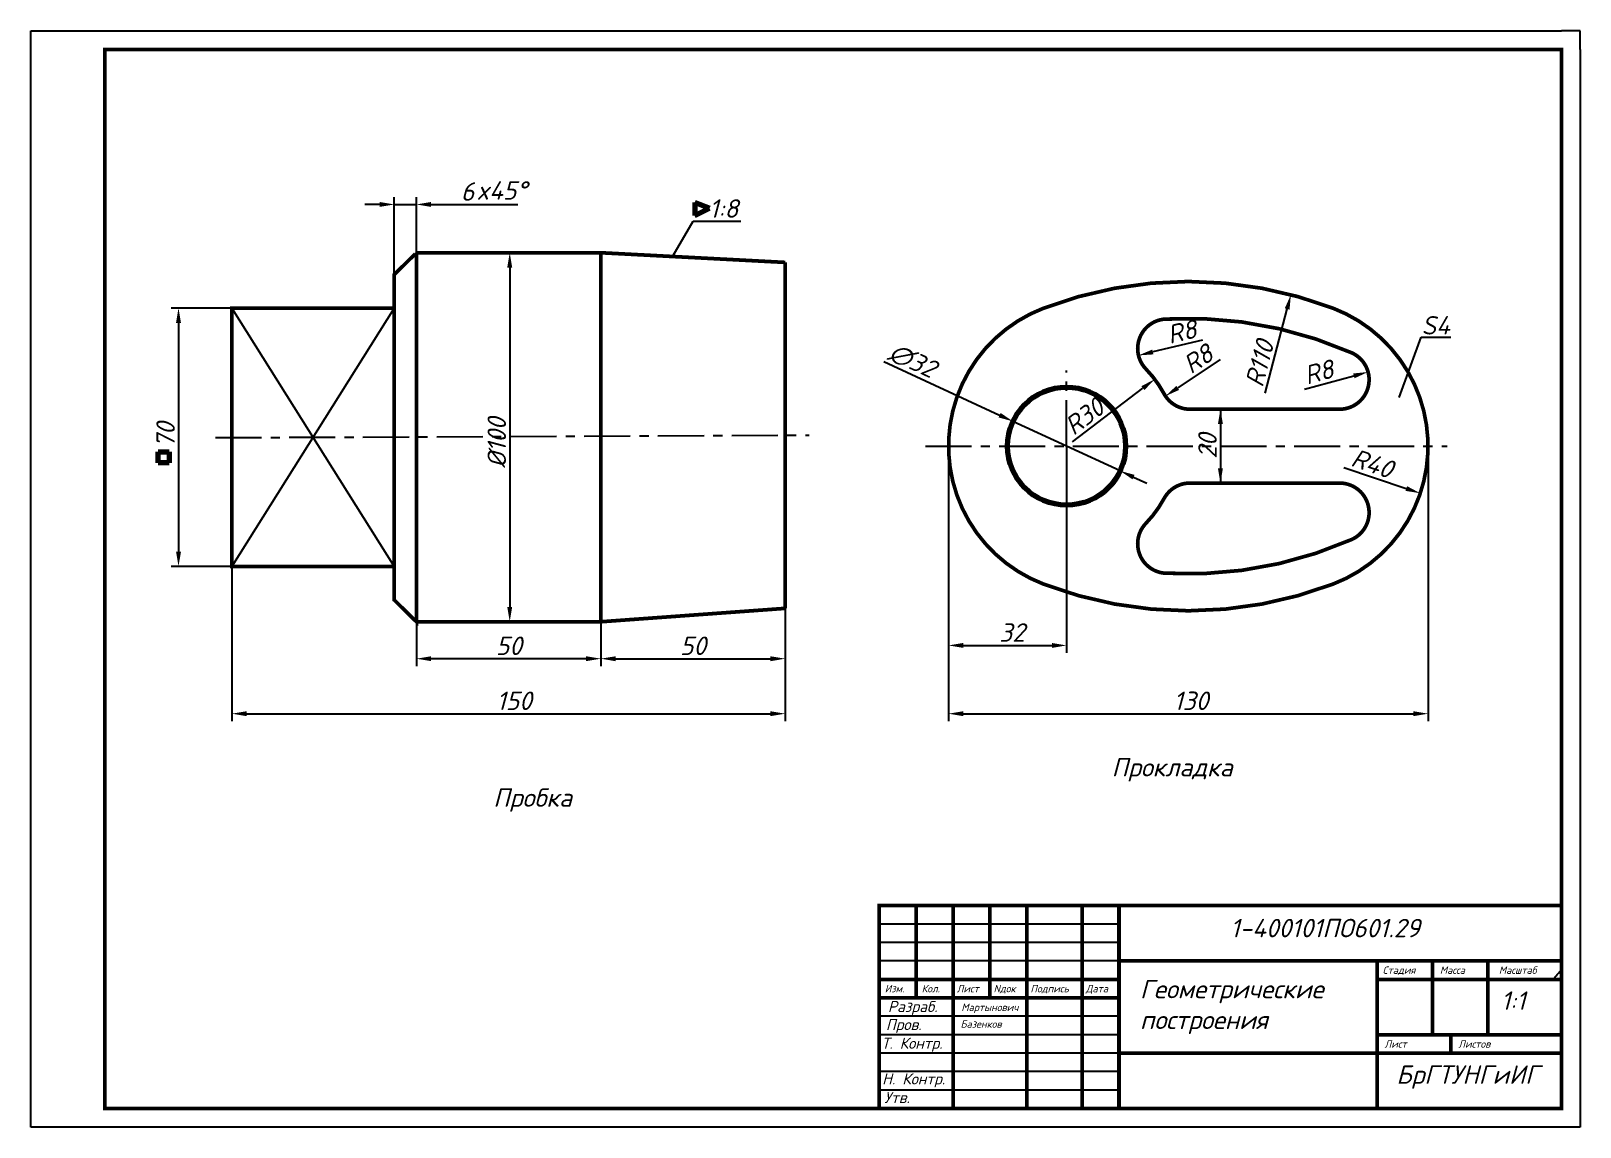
# Model space of a CAD drawing. Extents: x 0 to 420, y 0 to 297.
import ezdxf
from ezdxf import colors
from ezdxf.entities.mleader import LeaderData, LeaderLine
from ezdxf.math import Vec2, Vec3

# ---------------------------------------------------------------- set-up
doc = ezdxf.new("R2010")
doc.units = 0
doc.header["$LTSCALE"] = 10
doc.header["$MEASUREMENT"] = 0
doc.linetypes.add('CENTER', pattern=[2, 1.25, -0.25, 0.25, -0.25])
doc.layers.get('0').update_dxf_attribs({"linetype": 'CONTINUOUS'})
doc.layers.get('DEFPOINTS').update_dxf_attribs({"linetype": 'CONTINUOUS'})
doc.styles.get("Standard").update_dxf_attribs({"font": 'isocpeur.ttf', "oblique": 15, "height": 5})
doc.styles.add('Standart 2', font='isocpeur.ttf', dxfattribs={"oblique": 15, "height": 3})
doc.styles.add('standart 4', font='isocpeur.ttf', dxfattribs={"oblique": 15, "height": 2})
doc.dimstyles.new('iso-25', dxfattribs={"dimtxt": 5, "dimasz": 4, "dimexe": 2, "dimexo": 0, "dimgap": 1, "dimtad": 1, "dimzin": 9, "dimtxsty": 'Standard', "dimcen": 2.5, "dimadec": 0, "dimazin": 0, "dimtfac": 1, "dimtmove": 0, "dimatfit": 3, "dimfxl": 1, "dimtolj": 1, "dimtzin": 0, "dimarcsym": 0})

# ---------------------------------------------------------------- blocks, each defined once
blk = doc.blocks.new('*D0')
at = {"color": 0, "lineweight": -2, "transparency": 16777216}
for p, q in [((54.5, 221.91), (38, 221.91)), ((40, 217.91), (40, 155.91)), ((54.5, 151.91), (38, 151.91))]:
    blk.add_line(p, q, dxfattribs=at)
at = {"color": 0, "lineweight": 25, "transparency": 16777216}
for points in [[(39.33, 217.91), (40.67, 217.91), (40, 221.91)], [(39.33, 155.91), (40.67, 155.91), (40, 151.91)]]:
    blk.add_solid(points, dxfattribs=at)
at = {"layer": 'DEFPOINTS', "color": 0, "lineweight": 25, "transparency": 16777216}
for p in [(54.5, 221.91), (40, 151.91), (54.5, 151.91)]:
    blk.add_point(p, dxfattribs=at)
at = {"color": 0, "transparency": 16777216, "insert": (36.5, 187.5), "char_height": 5, "attachment_point": 5, "rotation": 90}
blk.add_mtext('\\A1;70', dxfattribs=at)
blk = doc.blocks.new('*D1')
at = {"color": 0, "lineweight": -2, "transparency": 16777216}
for p, q in [((104.5, 136.91), (104.5, 124.9)), ((154.5, 136.91), (154.5, 124.9)), ((150.5, 126.9), (108.5, 126.9))]:
    blk.add_line(p, q, dxfattribs=at)
at = {"color": 0, "lineweight": 25, "transparency": 16777216}
for points in [[(108.5, 127.57), (108.5, 126.24), (104.5, 126.9)], [(150.5, 127.57), (150.5, 126.24), (154.5, 126.9)]]:
    blk.add_solid(points, dxfattribs=at)
at = {"layer": 'DEFPOINTS', "color": 0, "lineweight": 25, "transparency": 16777216}
for p in [(104.5, 136.91), (154.5, 136.91), (104.5, 126.9)]:
    blk.add_point(p, dxfattribs=at)
at = {"color": 0, "transparency": 16777216, "insert": (129.57, 130.4), "char_height": 5, "attachment_point": 5}
blk.add_mtext('\\A1;50', dxfattribs=at)
blk = doc.blocks.new('*D2')
at = {"color": 0, "lineweight": -2, "transparency": 16777216}
for p, q in [((154.5, 236.91), (127.8, 236.91)), ((129.8, 232.91), (129.8, 140.91)), ((154.5, 136.91), (127.8, 136.91))]:
    blk.add_line(p, q, dxfattribs=at)
at = {"color": 0, "lineweight": 25, "transparency": 16777216}
for points in [[(129.14, 232.91), (130.47, 232.91), (129.8, 236.91)], [(129.14, 140.91), (130.47, 140.91), (129.8, 136.91)]]:
    blk.add_solid(points, dxfattribs=at)
at = {"layer": 'DEFPOINTS', "color": 0, "lineweight": 25, "transparency": 16777216}
for p in [(154.5, 236.91), (129.8, 136.91), (154.5, 136.91)]:
    blk.add_point(p, dxfattribs=at)
at = {"color": 0, "transparency": 16777216, "insert": (126.3, 185.4), "char_height": 5, "attachment_point": 5, "rotation": 90}
blk.add_mtext('\\A1;%%C100', dxfattribs=at)
blk = doc.blocks.new('*D3')
at = {"color": 0, "lineweight": -2, "transparency": 16777216}
for p, q in [((98.5, 231), (98.5, 252)), ((104.5, 231), (104.5, 252)), ((94.5, 250), (90.5, 250)), ((98.5, 250), (104.5, 250)), ((108.5, 250), (121.26, 250))]:
    blk.add_line(p, q, dxfattribs=at)
at = {"color": 0, "lineweight": 25, "transparency": 16777216}
for points in [[(94.5, 250.67), (94.5, 249.33), (98.5, 250)], [(108.5, 250.67), (108.5, 249.33), (104.5, 250)]]:
    blk.add_solid(points, dxfattribs=at)
at = {"layer": 'DEFPOINTS', "color": 0, "lineweight": 25, "transparency": 16777216}
for p in [(104.5, 250), (98.5, 231), (104.5, 231)]:
    blk.add_point(p, dxfattribs=at)
at = {"color": 0, "transparency": 16777216, "insert": (118.34, 253.5), "char_height": 5, "attachment_point": 5}
blk.add_mtext('\\A1;6', dxfattribs=at)
blk = doc.blocks.new('*D4')
at = {"color": 0, "linetype": 'ByBlock', "lineweight": -2, "transparency": 16777216}
for p, q in [((204.5, 140.54), (204.5, 124.9)), ((154.5, 136.91), (154.5, 124.9)), ((158.5, 126.9), (200.5, 126.9))]:
    blk.add_line(p, q, dxfattribs=at)
at = {"color": 0, "linetype": 'ByBlock', "lineweight": 25, "transparency": 16777216}
for points in [[(158.5, 127.56), (158.5, 126.23), (154.5, 126.9)], [(200.5, 127.56), (200.5, 126.23), (204.5, 126.9)]]:
    blk.add_solid(points, dxfattribs=at)
at = {"layer": 'DEFPOINTS', "color": 0, "linetype": 'ByBlock', "lineweight": 25, "transparency": 16777216}
for p in [(204.5, 140.54), (154.5, 136.91), (204.5, 126.9)]:
    blk.add_point(p, dxfattribs=at)
at = {"color": 0, "linetype": 'ByBlock', "lineweight": 25, "transparency": 16777216, "insert": (179.5, 130.4), "char_height": 5, "attachment_point": 5}
blk.add_mtext('\\A1;50', dxfattribs=at)
blk = doc.blocks.new('*D5')
at = {"color": 0, "linetype": 'ByBlock', "lineweight": -2, "transparency": 16777216}
for p, q in [((54.5, 151.91), (54.5, 110)), ((204.5, 151.91), (204.5, 110)), ((58.5, 112), (200.5, 112))]:
    blk.add_line(p, q, dxfattribs=at)
at = {"color": 0, "linetype": 'ByBlock', "lineweight": 25, "transparency": 16777216}
for points in [[(58.5, 112.67), (58.5, 111.33), (54.5, 112)], [(200.5, 112.67), (200.5, 111.33), (204.5, 112)]]:
    blk.add_solid(points, dxfattribs=at)
at = {"layer": 'DEFPOINTS', "color": 0, "linetype": 'ByBlock', "lineweight": 25, "transparency": 16777216}
for p in [(54.5, 151.91), (204.5, 151.91), (204.5, 112)]:
    blk.add_point(p, dxfattribs=at)
at = {"color": 0, "linetype": 'ByBlock', "lineweight": 25, "transparency": 16777216, "insert": (131, 115.5), "char_height": 5, "attachment_point": 5}
blk.add_mtext('\\A1;150', dxfattribs=at)
blk = doc.blocks.new('*D6')
at = {"color": 0, "linetype": 'ByBlock', "lineweight": -2, "transparency": 16777216}
for p, q in [((231.22, 207.4), (262.63, 192.89)), ((295.31, 177.79), (266.26, 191.21)), ((298.94, 176.11), (302.57, 174.43))]:
    blk.add_line(p, q, dxfattribs=at)
at = {"color": 0, "linetype": 'ByBlock', "lineweight": 25, "transparency": 16777216}
for points in [[(262.91, 193.49), (262.35, 192.28), (266.26, 191.21)], [(299.22, 176.72), (298.66, 175.51), (295.31, 177.79)]]:
    blk.add_solid(points, dxfattribs=at)
at = {"layer": 'DEFPOINTS', "color": 0, "linetype": 'ByBlock', "lineweight": 25, "transparency": 16777216}
for p in [(266.26, 191.21), (295.31, 177.79)]:
    blk.add_point(p, dxfattribs=at)
at = {"color": 0, "linetype": 'ByBlock', "lineweight": 25, "transparency": 16777216, "insert": (238.97, 207.68), "char_height": 5, "attachment_point": 5, "rotation": 335.2009}
blk.add_mtext('\\A1;∅32', dxfattribs=at)
blk = doc.blocks.new('*D7')
at = {"color": 0, "linetype": 'ByBlock', "lineweight": -2, "transparency": 16777216}
blk.add_line((322.44, 207.96), (310.92, 200.28), dxfattribs=at)
at = {"color": 0, "linetype": 'ByBlock', "lineweight": 25, "transparency": 16777216}
blk.add_solid([(310.55, 200.84), (311.29, 199.73), (307.59, 198.06)], dxfattribs=at)
at = {"layer": 'DEFPOINTS', "color": 0, "linetype": 'ByBlock', "lineweight": 25, "transparency": 16777216}
for p in [(314.25, 202.5), (307.59, 198.06)]:
    blk.add_point(p, dxfattribs=at)
at = {"color": 0, "linetype": 'ByBlock', "lineweight": 25, "transparency": 16777216, "insert": (316.41, 208.14), "char_height": 5, "attachment_point": 5, "rotation": 33.6752}
blk.add_mtext('\\A1;R8', dxfattribs=at)
blk = doc.blocks.new('*D8')
at = {"color": 0, "linetype": 'ByBlock', "lineweight": -2, "transparency": 16777216}
blk.add_line((317.63, 213.25), (304.17, 210.02), dxfattribs=at)
at = {"color": 0, "linetype": 'ByBlock', "lineweight": 25, "transparency": 16777216}
blk.add_solid([(304.02, 210.67), (304.33, 209.37), (300.28, 209.09)], dxfattribs=at)
at = {"layer": 'DEFPOINTS', "color": 0, "linetype": 'ByBlock', "lineweight": 25, "transparency": 16777216}
for p in [(308.06, 210.96), (300.28, 209.09)]:
    blk.add_point(p, dxfattribs=at)
at = {"color": 0, "linetype": 'ByBlock', "lineweight": 25, "transparency": 16777216, "insert": (312.03, 215.51), "char_height": 5, "attachment_point": 5, "rotation": 13.5012}
blk.add_mtext('\\A1;R8', dxfattribs=at)
blk = doc.blocks.new('*D9')
at = {"color": 0, "linetype": 'ByBlock', "lineweight": -2, "transparency": 16777216}
blk.add_line((345.32, 199.92), (358.68, 203.55), dxfattribs=at)
at = {"color": 0, "linetype": 'ByBlock', "lineweight": 25, "transparency": 16777216}
blk.add_solid([(358.5, 204.19), (358.85, 202.9), (362.54, 204.6)], dxfattribs=at)
at = {"layer": 'DEFPOINTS', "color": 0, "linetype": 'ByBlock', "lineweight": 25, "transparency": 16777216}
for p in [(354.82, 202.5), (362.54, 204.6)]:
    blk.add_point(p, dxfattribs=at)
at = {"color": 0, "linetype": 'ByBlock', "lineweight": 25, "transparency": 16777216, "insert": (349.15, 204.59), "char_height": 5, "attachment_point": 5, "rotation": 15.1886}
blk.add_mtext('\\A1;R8', dxfattribs=at)
blk = doc.blocks.new('*D10')
at = {"color": 0, "linetype": 'ByBlock', "lineweight": -2, "transparency": 16777216}
blk.add_line((334.62, 198.82), (340.6, 221.67), dxfattribs=at)
at = {"color": 0, "linetype": 'ByBlock', "lineweight": 25, "transparency": 16777216}
blk.add_solid([(339.95, 221.84), (341.24, 221.5), (341.61, 225.54)], dxfattribs=at)
at = {"layer": 'DEFPOINTS', "color": 0, "linetype": 'ByBlock', "lineweight": 25, "transparency": 16777216}
for p in [(341.61, 225.54), (313.79, 119.12)]:
    blk.add_point(p, dxfattribs=at)
at = {"color": 0, "linetype": 'ByBlock', "lineweight": 25, "transparency": 16777216, "insert": (333.11, 206.89), "char_height": 5, "attachment_point": 5, "rotation": 75.3489}
blk.add_mtext('\\A1;R110', dxfattribs=at)
blk = doc.blocks.new('*D11')
at = {"color": 0, "linetype": 'ByBlock', "lineweight": -2, "transparency": 16777216}
for p, q in [((322.5, 194.5), (320.5, 194.5)), ((322.5, 190.5), (322.5, 178.5)), ((322.5, 174.5), (320.5, 174.5))]:
    blk.add_line(p, q, dxfattribs=at)
at = {"color": 0, "linetype": 'ByBlock', "lineweight": 25, "transparency": 16777216}
for points in [[(321.83, 190.5), (323.17, 190.5), (322.5, 194.5)], [(321.83, 178.5), (323.17, 178.5), (322.5, 174.5)]]:
    blk.add_solid(points, dxfattribs=at)
at = {"layer": 'DEFPOINTS', "color": 0, "linetype": 'ByBlock', "lineweight": 25, "transparency": 16777216}
for p in [(322.5, 194.5), (322.5, 174.5), (322.5, 174.5)]:
    blk.add_point(p, dxfattribs=at)
at = {"color": 0, "linetype": 'ByBlock', "lineweight": 25, "transparency": 16777216, "insert": (319, 184.5), "char_height": 5, "attachment_point": 5, "rotation": 90}
blk.add_mtext('\\A1;20', dxfattribs=at)
blk = doc.blocks.new('*D12')
at = {"color": 0, "linetype": 'ByBlock', "lineweight": -2, "transparency": 16777216}
for p, q in [((248.79, 184.5), (248.79, 128.5)), ((280.79, 184.5), (280.79, 128.5)), ((252.79, 130.5), (276.79, 130.5))]:
    blk.add_line(p, q, dxfattribs=at)
at = {"color": 0, "linetype": 'ByBlock', "lineweight": 25, "transparency": 16777216}
for points in [[(252.79, 131.17), (252.79, 129.83), (248.79, 130.5)], [(276.79, 131.17), (276.79, 129.83), (280.79, 130.5)]]:
    blk.add_solid(points, dxfattribs=at)
at = {"layer": 'DEFPOINTS', "color": 0, "linetype": 'ByBlock', "lineweight": 25, "transparency": 16777216}
for p in [(248.79, 184.5), (280.79, 184.5), (280.79, 130.5)]:
    blk.add_point(p, dxfattribs=at)
at = {"color": 0, "linetype": 'ByBlock', "lineweight": 25, "transparency": 16777216, "insert": (266, 134), "char_height": 5, "attachment_point": 5}
blk.add_mtext('\\A1;32', dxfattribs=at)
blk = doc.blocks.new('*D13')
at = {"color": 0, "linetype": 'ByBlock', "lineweight": -2, "transparency": 16777216}
blk.add_line((356, 178.7), (372.9, 173.01), dxfattribs=at)
at = {"color": 0, "linetype": 'ByBlock', "lineweight": 25, "transparency": 16777216}
blk.add_solid([(373.12, 173.64), (372.69, 172.38), (376.69, 171.74)], dxfattribs=at)
at = {"layer": 'DEFPOINTS', "color": 0, "linetype": 'ByBlock', "lineweight": 25, "transparency": 16777216}
for p in [(338.79, 184.5), (376.69, 171.74)]:
    blk.add_point(p, dxfattribs=at)
at = {"color": 0, "linetype": 'ByBlock', "lineweight": 25, "transparency": 16777216, "insert": (363.67, 179.81), "char_height": 5, "attachment_point": 5, "rotation": 341.3912}
blk.add_mtext('\\A1;R40', dxfattribs=at)
blk = doc.blocks.new('*D14')
at = {"color": 0, "linetype": 'ByBlock', "lineweight": -2, "transparency": 16777216}
blk.add_line((282.37, 185.7), (301.5, 200.22), dxfattribs=at)
at = {"color": 0, "linetype": 'ByBlock', "lineweight": 25, "transparency": 16777216}
blk.add_solid([(301.09, 200.75), (301.9, 199.69), (304.68, 202.64)], dxfattribs=at)
at = {"layer": 'DEFPOINTS', "color": 0, "linetype": 'ByBlock', "lineweight": 25, "transparency": 16777216}
for p in [(304.68, 202.64), (280.79, 184.5)]:
    blk.add_point(p, dxfattribs=at)
at = {"color": 0, "linetype": 'ByBlock', "lineweight": 25, "transparency": 16777216, "insert": (285.57, 192.52), "char_height": 5, "attachment_point": 5, "rotation": 37.1998}
blk.add_mtext('\\A1;R30', dxfattribs=at)
blk = doc.blocks.new('*D15')
at = {"color": 0, "linetype": 'ByBlock', "lineweight": -2, "transparency": 16777216}
for p, q in [((248.79, 184.5), (248.79, 110)), ((378.79, 184.5), (378.79, 110)), ((252.79, 112), (374.79, 112))]:
    blk.add_line(p, q, dxfattribs=at)
at = {"color": 0, "linetype": 'ByBlock', "lineweight": 25, "transparency": 16777216}
for points in [[(252.79, 112.67), (252.79, 111.33), (248.79, 112)], [(374.79, 112.67), (374.79, 111.33), (378.79, 112)]]:
    blk.add_solid(points, dxfattribs=at)
at = {"layer": 'DEFPOINTS', "color": 0, "linetype": 'ByBlock', "lineweight": 25, "transparency": 16777216}
for p in [(248.79, 184.5), (378.79, 184.5), (378.79, 112)]:
    blk.add_point(p, dxfattribs=at)
at = {"color": 0, "linetype": 'ByBlock', "lineweight": 25, "transparency": 16777216, "insert": (314.5, 115.5), "char_height": 5, "attachment_point": 5}
blk.add_mtext('\\A1;130', dxfattribs=at)

msp = doc.modelspace()

# ---------------------------------------------------------------- linework, layer by layer
at = {"linetype": 'ByBlock', "lineweight": 25}
for p, q in [((0, 0), (0, 297)), ((0, 297), (20, 297)), ((20, 297), (415, 297)), ((420, 297), (415, 297)), ((420, 292), (420, 297)), ((420, 292), (420, 5)), ((118.34, 250), (132, 250)), ((54.5, 221.911), (98.5, 151.911)), ((98.5, 221.911), (54.5, 151.911)), ((314.252, 194.5), (354.816, 194.5)), ((322.5, 194.5), (322.5, 174.5)), ((420, 5), (420, 0)), ((15, 0), (0, 0)), ((20, 0), (15, 0)), ((415, 0), (20, 0)), ((420, 0), (415, 0))]:
    msp.add_line(p, q, dxfattribs=at)
at = {"linetype": 'ByBlock', "lineweight": 80}
for p, q in [((180, 250.5), (180, 247)), ((184, 249), (180, 250.5)), ((180, 247), (184, 249)), ((34.5, 183), (37.5, 183)), ((34.5, 180), (34.5, 183)), ((37.5, 183), (37.5, 180)), ((37.5, 180), (34.5, 180))]:
    msp.add_line(p, q, dxfattribs=at)
for p, q in [((104.5, 236.911), (98.5, 231)), ((104.5, 236.911), (104.5, 136.911)), ((104.5, 236.911), (154.5, 236.911)), ((154.5, 236.911), (154.5, 136.911)), ((98.5, 221.911), (98.5, 231)), ((54.5, 221.911), (54.5, 151.911)), ((98.5, 221.911), (54.5, 221.911)), ((98.5, 151.911), (98.5, 221.911)), ((54.5, 151.911), (98.5, 151.911)), ((98.5, 151.911), (98.5, 142.811)), ((104.5, 136.911), (98.5, 142.811)), ((154.5, 136.911), (154.5, 136.911)), ((295, 55), (230, 55)), ((295, 50), (230, 50)), ((295, 45), (230, 45)), ((295, 30), (230, 30)), ((295, 25), (230, 25)), ((295, 20), (230, 20)), ((295, 15), (230, 15)), ((295, 10), (230, 10))]:
    msp.add_line(p, q)
at = {"linetype": 'CENTER', "lineweight": 25}
for p, q in [((280.786, 184.5), (280.786, 205)), ((242.5, 184.5), (384, 184.5)), ((280.786, 184.5), (280.786, 164.5))]:
    msp.add_line(p, q, dxfattribs=at)
at = {"linetype": 'CENTER'}
msp.add_line((50.003, 186.815), (211, 187.477), dxfattribs=at)
at = {"const_width": 1}
msp.add_lwpolyline([(20, 5), (20, 292), (415, 292), (415, 5)], close=True, dxfattribs=at)
at = {"linetype": 'ByBlock', "lineweight": 25, "const_width": 1}
for points in [[(98.5, 151.911), (98.5, 142.811), (104.5, 136.911), (104.5, 236.911)], [(104.176, 236.592), (98.5, 231), (98.5, 221.911)], [(104.5, 236.911), (154.5, 236.911), (154.5, 136.911)], [(154.5, 236.911), (204.5, 234.292)], [(204.5, 234.292), (204.5, 140.54)], [(54.5, 221.911), (98.5, 221.911), (98.5, 151.911), (54.5, 151.911), (54.5, 221.911)], [(354.816, 194.5), (314.252, 194.5)], [(314.252, 174.5), (354.816, 174.5)], [(154.5, 136.911), (204.5, 140.54)], [(154.5, 136.911), (104.5, 136.911)]]:
    msp.add_lwpolyline(points, dxfattribs=at)
for points in [[(353.071, 221.862, 0.1846606), (274.5, 221.862)], [(274.5, 221.862, 0.6882472), (274.5, 147.138)], [(307.615, 218.943, 0.6426519), (302.321, 205.386)], [(358.035, 209.824, 0.1180729), (307.615, 218.943)], [(353.071, 147.138, 0.6882472), (353.071, 221.862)], [(354.816, 194.5, 0.8118111), (358.035, 209.824)], [(307.207, 198.711, 0.0692683), (302.321, 205.386)], [(307.207, 198.711, 0.2760388), (314.252, 194.5)], [(314.252, 174.5, 0.2760388), (307.207, 170.289)], [(358.035, 159.176, 0.8118111), (354.816, 174.5)], [(302.321, 163.614, 0.0692683), (307.207, 170.289)], [(302.321, 163.614, 0.6426519), (307.615, 150.057)], [(307.615, 150.057, 0.1180729), (358.035, 159.176)], [(274.5, 147.138, 0.1846606), (353.071, 147.138)]]:
    msp.add_lwpolyline(points, format="xyb", dxfattribs=at)
at = {"const_width": 1}
for points in [[(230, 5), (230, 60), (415, 60)], [(240, 35), (240, 60)], [(250, 60), (250, 5)], [(260, 60), (260, 35)], [(270, 5), (270, 60)], [(285, 60), (285, 5)], [(295, 60), (295, 5)], [(295, 45), (415, 45)], [(365, 45), (365, 5)], [(380, 45), (380, 25)], [(395, 45), (395, 25)], [(295, 40), (230, 40)], [(365, 40), (415, 40)], [(295, 35), (230, 35)], [(365, 25), (415, 25)], [(385, 25), (385, 20)], [(295, 20), (415, 20)]]:
    msp.add_lwpolyline(points, dxfattribs=at)
at = {"linetype": 'ByBlock', "lineweight": 100}
msp.add_circle((280.786, 184.5), 16, dxfattribs=at)
at = {"linetype": 'ByBlock', "lineweight": 25}
msp.add_arc((330.5, 113.126), 110, 318.33439, 320.1909, dxfattribs=at)

# ---------------------------------------------------------------- texts
at = {"oblique": 15}
for s, p in [('Стадия', (366.5, 41.5)), ('Масса', (382, 41.5)), ('Масштаб', (398, 41.5)), ('Изм.', (231.5, 36.5)), ('Кол.', (241.5, 36.5)), ('Лист', (251, 36.5)), ('Nдок', (261, 36.5)), ('Подпись', (271, 36.5)), ('Дата', (286, 36.5)), ('Лист', (367, 21.5)), ('Листов', (387, 21.5))]:
    msp.add_text(s, height=2, dxfattribs=at).set_placement(p)
at = {"linetype": 'ByBlock', "lineweight": 25, "insert": (120.805, 256.293), "char_height": 5, "width": 8, "attachment_point": 1}
msp.add_mtext('x45%%D', dxfattribs=at)
at = {"linetype": 'ByBlock', "lineweight": 25, "char_height": 5, "attachment_point": 1}
for s, width, gutter_width, insert in [('1:8', 8, 10, (183.877, 251.398)), ('S4', 8, 10, (377.003, 219.748)), ('Прокладка', 70, 10, (293, 100)), ('Пробка', 77, 10, (125.334, 91.774)), ('1-400101ПО601.29', 107.84813, 25, (325.182, 56.408)), ('Геометрические\\Pпостроения', 56.17217, 25, (300.695, 39.876)), ('1:1', 12.48242, 25, (398.568, 36.739)), ('БрГТУНГиИГ', 39.77952, 25, (370.2, 16.716))]:
    msp.add_mtext_dynamic_manual_height_columns(s, width=width, gutter_width=gutter_width, heights=[0], dxfattribs=dict(at, insert=insert))
at = {"linetype": 'ByBlock', "lineweight": 25, "attachment_point": 1}
for s, insert, char_height, style in [('Разраб.', (232.358, 34.158), 3, 'Standart 2'), ('Мартынович', (252.256, 33.434), 2, 'standart 4'), ('Пров.', (231.805, 29.267), 3, 'Standart 2'), ('Базенков', (252.031, 28.898), 2, 'standart 4'), ('Т. Контр.', (230.62, 24.211), 3, 'Standart 2'), ('Н. Контр.', (230.791, 14.548), 3, 'Standart 2'), ('Утв.', (231.366, 9.488), 3, 'Standart 2')]:
    msp.add_mtext(s, dxfattribs=dict(at, insert=insert, char_height=char_height, style=style))

# ---------------------------------------------------------------- dimensions: what is measured, and where the dimension line sits
for base, p1, p2, picture, middle in [((104.5, 250), (98.5, 231), (104.5, 231), '*D3', (118.34, 250)), ((104.5, 126.904), (154.5, 136.911), (104.5, 136.911), '*D1', (129.574, 126.904))]:
    dim = msp.add_linear_dim(base=base, p1=p1, p2=p2, dimstyle='iso-25')
    dim.commit()
    dim.dimension.update_dxf_attribs({"geometry": picture, "text_midpoint": middle, "dimtype": 160})
dim = msp.add_linear_dim(base=(129.804, 136.911), p1=(154.5, 236.911), p2=(154.5, 136.911), angle=90, text='%%C<>', dimstyle='iso-25')
dim.commit()
dim.dimension.update_dxf_attribs({"geometry": '*D2', "text_midpoint": (129.804, 185.396), "dimtype": 160})
at = {"linetype": 'ByBlock', "lineweight": 25}
for center, mpoint, picture, middle in [((313.786, 119.117), (341.608, 225.54), '*D10', (336.5, 206)), ((308.064, 210.956), (300.285, 209.088), '*D8', (312.848, 212.105)), ((314.252, 202.5), (307.595, 198.064), '*D7', (318.346, 205.228)), ((354.816, 202.5), (362.537, 204.596), '*D9', (350.068, 201.211)), ((280.786, 184.5), (304.682, 202.638), '*D14', (287.684, 189.736)), ((338.786, 184.5), (376.694, 171.736), '*D13', (362.555, 176.497))]:
    dim = msp.add_radius_dim(center=center, mpoint=mpoint, dimstyle='iso-25', dxfattribs=at)
    dim.commit()
    dim.dimension.update_dxf_attribs({"geometry": picture, "text_midpoint": middle, "dimtype": 164})
dim = msp.add_linear_dim(base=(40, 151.911), p1=(54.5, 221.911), p2=(54.5, 151.911), angle=90, dimstyle='iso-25')
dim.commit()
dim.dimension.update_dxf_attribs({"geometry": '*D0', "text_midpoint": (40, 187.5), "dimtype": 160})
dim = msp.add_diameter_dim_2p(p1=(295.31, 177.789), p2=(266.261, 191.211), dimstyle='iso-25', dxfattribs=at)
dim.commit()
dim.dimension.update_dxf_attribs({"geometry": '*D6', "text_midpoint": (237.5, 204.5), "dimtype": 163})
dim = msp.add_linear_dim(base=(322.5, 174.5), p1=(322.5, 194.5), p2=(322.5, 174.5), angle=90, dimstyle='iso-25', dxfattribs=at)
dim.commit()
dim.dimension.update_dxf_attribs({"geometry": '*D11', "text_midpoint": (322.5, 184.5), "dimtype": 160})
for base, p1, p2, picture, middle in [((280.786, 130.5), (248.786, 184.5), (280.786, 184.5), '*D12', (266, 130.5)), ((378.786, 112), (248.786, 184.5), (378.786, 184.5), '*D15', (314.5, 112)), ((204.5, 112), (54.5, 151.911), (204.5, 151.911), '*D5', (131, 112)), ((204.5, 126.896), (154.5, 136.911), (204.5, 140.54), '*D4', (179.5, 126.896))]:
    dim = msp.add_linear_dim(base=base, p1=p1, p2=p2, dimstyle='iso-25', dxfattribs=at)
    dim.commit()
    dim.dimension.update_dxf_attribs({"geometry": picture, "text_midpoint": middle, "dimtype": 160})

# ---------------------------------------------------------------- leaders
ml = msp.add_multileader_mtext('Standard', dxfattribs=at)
ml.set_content('', color=256)
ml.set_leader_properties()
ml.build(insert=Vec2(0, 0))
ml.multileader.update_dxf_attribs({"text_right_attachment_type": 6, "dogleg_length": 0.36, "arrow_head_size": 0.18})
ctx = ml.context
ctx.base_point, ctx.char_height, ctx.arrow_head_size, ctx.landing_gap_size, ctx.plane_origin = Vec3(192.5, 245.5), 0.18, 0.18, 0.09, Vec3(174, 236)
ctx.right_attachment = 6
notes = []
notes.append((ctx, [(0, (1, 1, 0), (179.5, 245.5), (1, 0), 13, [(0, [(174, 236)], 0, [])])]))
ctx.mtext.insert, ctx.mtext.flow_direction = Vec3(192.59, 245.59), 5
ml = msp.add_multileader_mtext('Standard', dxfattribs=at)
ml.set_content('', color=256)
ml.set_leader_properties()
ml.build(insert=Vec2(0, 0))
ml.multileader.update_dxf_attribs({"text_right_attachment_type": 6, "dogleg_length": 0.36, "arrow_head_size": 0.18})
ctx = ml.context
ctx.base_point, ctx.char_height, ctx.arrow_head_size, ctx.landing_gap_size, ctx.plane_origin = Vec3(385, 214.027), 0.18, 0.18, 0.09, Vec3(370.919, 197.527)
ctx.right_attachment = 6
notes.append((ctx, [(0, (1, 1, 0), (376.919, 214.027), (1, 0), 8.081, [(0, [(370.919, 197.527)], 0, [])])]))
ctx.mtext.insert, ctx.mtext.flow_direction = Vec3(385.09, 214.117), 5
for ctx, leaders in notes:
    for number, flags, end, landing, length, lines in leaders:
        leader = LeaderData()
        leader.index, (leader.has_last_leader_line, leader.has_dogleg_vector, leader.attachment_direction) = number, flags
        leader.last_leader_point, leader.dogleg_vector, leader.dogleg_length = Vec3(end), Vec3(landing), length
        for number, points, colour, breaks in lines:
            line = LeaderLine()
            line.index, line.vertices, line.color, line.breaks = number, Vec3.list(points), colors.encode_raw_color(colour), breaks
            leader.lines.append(line)
        ctx.leaders.append(leader)

doc.saveas('drawing.dxf')
